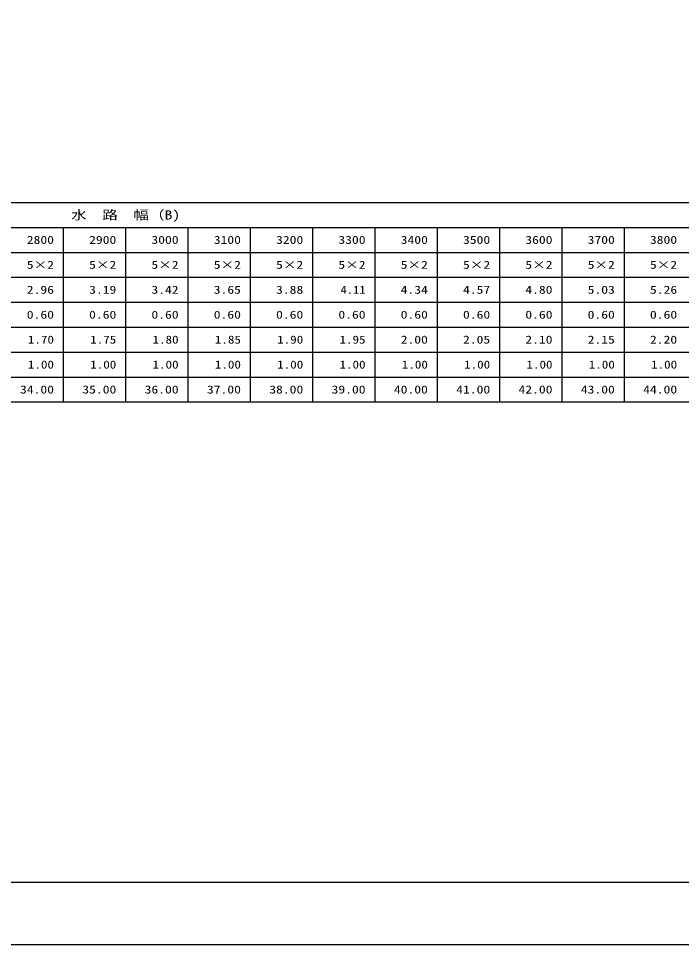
# Model space of a CAD drawing. Units: millimetres at full size; details may follow other scales. Extents: x 0 to 16820, y 0 to 11880.
# Drawn here: x 8347 to 12603, y 0 to 5940 of the extents above; entities that cross this region are included whole.
import ezdxf
from ezdxf.enums import TextEntityAlignment as Align

# ---------------------------------------------------------------- set-up
doc = ezdxf.new("R2010")
doc.units = ezdxf.units.MM
for name, color, linetype, lineweight in [('D-MTR-FRAM', 7, 'Continuous', 25), ('D-MTR-LINE', 7, 'Continuous', 25), ('D-TTL', 2, 'Continuous', 25)]:
    doc.layers.add(name, color=color, linetype=linetype, lineweight=lineweight)
doc.layers.add('D-MTR-TXT', color=7, linetype='Continuous')
doc.styles.add('ＭＳ ゴシック', font='')
doc.styles.get('ＭＳ ゴシック').set_extended_font_data('MS Gothic')

msp = doc.modelspace()

# ---------------------------------------------------------------- linework, layer by layer
at = {"layer": 'D-MTR-FRAM'}
for p, q in [((2485, 4760), (14335, 4760)), ((4635, 4600), (14335, 4600)), ((2485, 3480), (14335, 3480))]:
    msp.add_line(p, q, dxfattribs=at)
at = {"layer": 'D-MTR-LINE'}
for p, q in [((8635, 4600), (8635, 3480)), ((9035, 4600), (9035, 3480)), ((9435, 4600), (9435, 3480)), ((9835, 4600), (9835, 3480)), ((10235, 4600), (10235, 3480)), ((10635, 4600), (10635, 3480)), ((11035, 4600), (11035, 3480)), ((11435, 4600), (11435, 3480)), ((11835, 4600), (11835, 3480)), ((12235, 4600), (12235, 3480)), ((2485, 4440), (14335, 4440)), ((2485, 4280), (14335, 4280)), ((2485, 4120), (14335, 4120)), ((2485, 3960), (14335, 3960)), ((2485, 3800), (14335, 3800)), ((2485, 3640), (14335, 3640))]:
    msp.add_line(p, q, dxfattribs=at)
at = {"layer": 'D-TTL'}
for points in [[(0, 0), (16820, 0), (16820, 11880), (0, 11880)], [(400, 400), (16420, 400), (16420, 11480), (400, 11480)]]:
    msp.add_lwpolyline(points, close=True, dxfattribs=at)

# ---------------------------------------------------------------- texts
at = {"layer": 'D-MTR-TXT', "style": 'ＭＳ ゴシック', "width": 1.25}
msp.add_text('水\u3000路\u3000幅（B)', height=58.65, dxfattribs=at).set_placement((9035, 4680), align=Align.MIDDLE_CENTER)
at = {"layer": 'D-MTR-TXT', "style": 'ＭＳ ゴシック'}
for s, width, p in [('2800', 1.25, (8575, 4520)), ('2900', 1.25, (8975, 4520)), ('3000', 1.25, (9375, 4520)), ('3100', 1.25, (9775, 4520)), ('3200', 1.25, (10175, 4520)), ('3300', 1.25, (10575, 4520)), ('3400', 1.25, (10975, 4520)), ('3500', 1.25, (11375, 4520)), ('3600', 1.25, (11775, 4520)), ('3700', 1.25, (12175, 4520)), ('3800', 1.25, (12575, 4520)), ('5×2', 1.25, (8575, 4360)), ('5×2', 1.25, (8975, 4360)), ('5×2', 1.25, (9375, 4360)), ('5×2', 1.25, (9775, 4360)), ('5×2', 1.25, (10175, 4360)), ('5×2', 1.25, (10575, 4360)), ('5×2', 1.25, (10975, 4360)), ('5×2', 1.25, (11375, 4360)), ('5×2', 1.25, (11775, 4360)), ('5×2', 1.25, (12175, 4360)), ('5×2', 1.25, (12575, 4360)), ('2.96', 1.25, (8575, 4200)), ('3.19', 1.25, (8975, 4200)), ('3.42', 1.25, (9375, 4200)), ('3.65', 1.25, (9775, 4200)), ('3.88', 1.25, (10175, 4200)), ('4.11', 1.15, (10575, 4200)), ('4.34', 1.25, (10975, 4200)), ('4.57', 1.25, (11375, 4200)), ('4.80', 1.25, (11775, 4200)), ('5.03', 1.25, (12175, 4200)), ('5.26', 1.25, (12575, 4200)), ('0.60', 1.25, (8575, 4040)), ('0.60', 1.25, (8975, 4040)), ('0.60', 1.25, (9375, 4040)), ('0.60', 1.25, (9775, 4040)), ('0.60', 1.25, (10175, 4040)), ('0.60', 1.25, (10575, 4040)), ('0.60', 1.25, (10975, 4040)), ('0.60', 1.25, (11375, 4040)), ('0.60', 1.25, (11775, 4040)), ('0.60', 1.25, (12175, 4040)), ('0.60', 1.25, (12575, 4040)), ('1.70', 1.2, (8575, 3880)), ('1.75', 1.2, (8975, 3880)), ('1.80', 1.2, (9375, 3880)), ('1.85', 1.2, (9775, 3880)), ('1.90', 1.2, (10175, 3880)), ('1.95', 1.2, (10575, 3880)), ('2.00', 1.25, (10975, 3880)), ('2.05', 1.25, (11375, 3880)), ('2.10', 1.25, (11775, 3880)), ('2.15', 1.25, (12175, 3880)), ('2.20', 1.25, (12575, 3880)), ('1.00', 1.2, (8575, 3720)), ('1.00', 1.2, (8975, 3720)), ('1.00', 1.2, (9375, 3720)), ('1.00', 1.2, (9775, 3720)), ('1.00', 1.2, (10175, 3720)), ('1.00', 1.2, (10575, 3720)), ('1.00', 1.2, (10975, 3720)), ('1.00', 1.2, (11375, 3720)), ('1.00', 1.2, (11775, 3720)), ('1.00', 1.2, (12175, 3720)), ('1.00', 1.2, (12575, 3720)), ('34.00', 1.25, (8575, 3560)), ('35.00', 1.25, (8975, 3560)), ('36.00', 1.25, (9375, 3560)), ('37.00', 1.25, (9775, 3560)), ('38.00', 1.25, (10175, 3560)), ('39.00', 1.25, (10575, 3560)), ('40.00', 1.25, (10975, 3560)), ('41.00', 1.25, (11375, 3560)), ('42.00', 1.25, (11775, 3560)), ('43.00', 1.25, (12175, 3560)), ('44.00', 1.25, (12575, 3560))]:
    msp.add_text(s, height=51.32, dxfattribs=dict(at, width=width)).set_placement(p, align=Align.MIDDLE_RIGHT)

doc.saveas('drawing.dxf')
